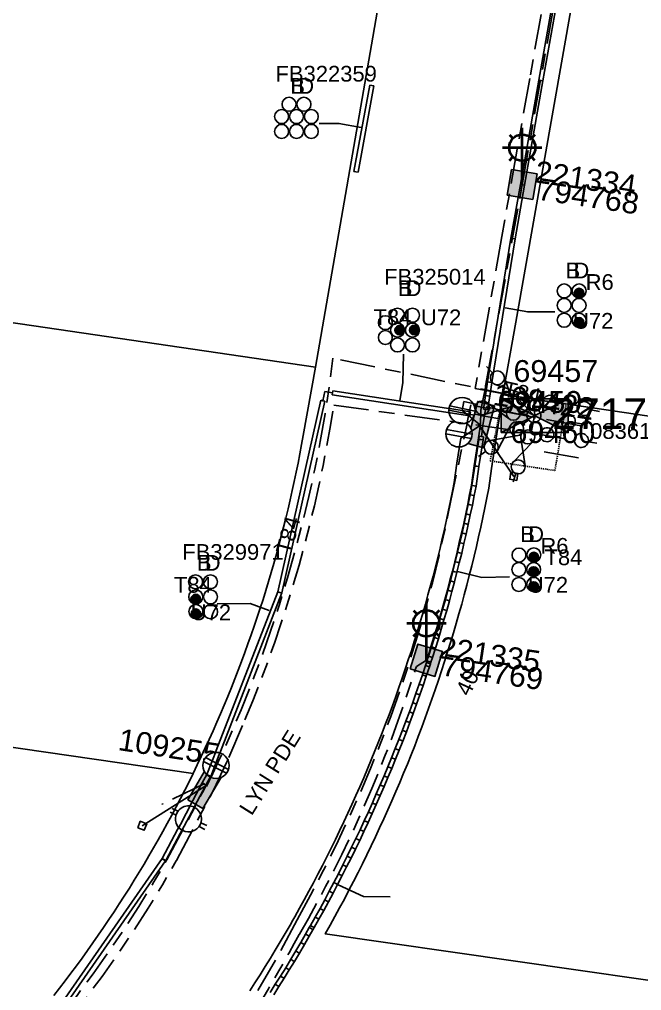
# Model space of a CAD drawing. Header units: metres. Extents: x 303290 to 305422, y 6242588 to 6244350.
# Drawn here: x 304604.4 to 304675.6, y 6242859 to 6242970.1 of the extents above; entities that cross this region are included whole.
import ezdxf
from ezdxf.enums import TextEntityAlignment as Align

# ---------------------------------------------------------------- set-up
doc = ezdxf.new("R2010")
doc.units = ezdxf.units.M
for name, pattern in [('Cable Exist UG', [8.2, 4, -1.2, 1.8, -1.2]), ('HIDDEN', [0.375, 0.25, -0.125]), ('HIDDEN2', [0.1875, 0.125, -0.0625])]:
    doc.linetypes.add(name, pattern=pattern)
doc.layers.get('0').update_dxf_attribs({"color": 6})
for name, color, linetype in [('Cadastre Land Parcels_SP_EXT', 9, 'Continuous'), ('Cadastre Other Property_SP_EXT', 9, 'HIDDEN'), ('Cadastre Roads_SP_EXT', 9, 'Continuous'), ('Duct_SP_EXT', 7, 'Continuous'), ('Equip_HV_EXT', 7, 'Continuous'), ('Equip_LV_EXT', 7, 'Continuous'), ('Equip_SP_SL_EXT', 7, 'Continuous'), ('Mains_HV_EXT', 7, 'Continuous'), ('Mains_LV_EXT', 7, 'Continuous'), ('Mains_LV_SL_EXT', 7, 'Continuous'), ('Services_SP_EXT', 7, 'Continuous'), ('Sub_SP_EXT', 7, 'Continuous'), ('SupportsUG_SP_LV_EXT', 7, 'Continuous'), ('SupportsUG_SP_LV_SL_EXT', 7, 'Continuous'), ('Trench_SP_EXT', 7, 'Continuous')]:
    doc.layers.add(name, color=color, linetype=linetype)
doc.styles.add('COLUMN_LABEL', font='arial.ttf')
doc.styles.add('iecARIAL', font='arial.ttf', dxfattribs={"height": 2})
doc.styles.add('POLE_LABEL', font='arial.ttf')
doc.styles.get("Standard").update_dxf_attribs({"font": 'arial.ttf'})
doc.styles.add('SWITCH_LABEL', font='arial.ttf', dxfattribs={"height": 2.5})

# ---------------------------------------------------------------- blocks, each defined once
blk = doc.blocks.new('SUB_PADMOUNT_EXT')
for points in [[(0, 0), (-3.84, 1.92), (-3.84, -1.92)], [(0, 0), (3.84, 1.92), (3.84, -1.92)]]:
    blk.add_hatch(color=256).paths.add_polyline_path(points)
for p, q in [((3.84, 1.92), (-3.84, -1.92)), ((-3.84, 1.92), (3.84, -1.92))]:
    blk.add_line(p, q)
blk.add_lwpolyline([(-3.84, -1.92), (3.84, -1.92), (3.84, 1.92), (-3.84, 1.92)], close=True)
for tag, height, flags, p in [('ASSET_NUM', 3.5, 8, (2, 2)), ('STREET_CODE', 0.2, 9, (1.5, 0)), ('CONSTRUCTED_VOLTAGE', 0.2, 9, (1.5, -0.2)), ('OPERATING_VOLTAGE', 0.2, 9, (1.5, -0.6)), ('ORIENTATION', 0.2, 9, (1.5, -0.8)), ('OWNED_BY', 0.2, 9, (1.5, -1)), ('OPERATED_BY', 0.2, 9, (1.5, -1.2)), ('NO_PHASES', 0.2, 9, (1.5, -0.4)), ('SECONDARY_VOLTAGE', 0.2, 9, (1.5, -1.6)), ('STATE', 0.2, 9, (1.5, -1.8)), ('SUBSTATION_TYPE', 0.2, 9, (1.5, -2.2)), ('MAINTAINED_BY', 0.2, 9, (1.5, -1.4)), ('PARENT', 0.2, 9, (1.5, -2)), ('STREETNAME', 0.2, 9, (1.5, -3)), ('SUBURB', 0.2, 9, (1.5, -3.2)), ('USAGE', 0.2, 9, (1.5, -2.4)), ('LEGEND', 0.2, 9, (1.5, -2.6)), ('LOCATION', 0.2, 9, (1.5, -2.8)), ('NOTES', 0.2, 9, (1.5, -3.4)), ('Z', 0.2, 1, (1.5, -3.6))]:
    blk.add_attdef(tag, text='', height=height, dxfattribs=dict(flags=flags)).set_placement(p, align=Align.MIDDLE_LEFT)
blk = doc.blocks.new('COLUMN_EXT')
blk.add_hatch(color=256).paths.add_polyline_path([(-1.49, 1.48), (-1.49, -1.49), (1.48, -1.49), (1.48, 1.48)])
blk.add_lwpolyline([(-1.49, -1.49), (1.48, -1.49), (1.48, 1.48), (-1.49, 1.48)], close=True)
for tag, height, style, flags, p in [('ASSET_NUM', 2.5, 'COLUMN_LABEL', 8, (2, 2)), ('STRUCTURE_PLANT_NUMBER', 0.2, 'POLE_LABEL', 9, (1.81, 0.03)), ('STREET_CODE', 0.2, 'COLUMN_LABEL', 9, (1.81, -0.2))]:
    blk.add_attdef(tag, text='', height=height, dxfattribs=dict(style=style, flags=flags)).set_placement(p, align=Align.MIDDLE_LEFT)
at = {"flags": 9}
for tag, p in [('COLUMN_TYPE', (1.81, -0.4)), ('OWNED_BY', (1.81, -0.6)), ('STATE', (1.81, -0.8)), ('USAGE', (1.81, -1)), ('LEGEND', (1.81, -1.2)), ('STREETNAME', (1.81, -1.6)), ('SUBURB', (1.81, -1.8)), ('LOCATION', (1.81, -1.4)), ('NOTES', (1.81, -2))]:
    blk.add_attdef(tag, text='', height=0.2, dxfattribs=at).set_placement(p, align=Align.MIDDLE_LEFT)
at = {"flags": 1}
blk.add_attdef('Z', (1.81, -2.35), '', height=0.2, dxfattribs=at)
blk = doc.blocks.new('PILLAR_EXT')
blk.add_hatch(color=256).paths.add_polyline_path([(-2.475, 0.99), (-2.475, -0.99), (2.475, -0.99), (2.475, 0.99)])
blk.add_lwpolyline([(-2.475, -0.99), (2.475, -0.99), (2.475, 0.99), (-2.475, 0.99)], close=True)
at = {"style": 'iecARIAL', "flags": 8}
blk.add_attdef('ASSET_NUM', (1.5, 3.5), '', height=2.5, dxfattribs=at)
for tag, p, flags in [('OWNED_BY', (0, -0.2), 9), ('STATE', (0, -0.4), 9), ('SUPPORT_TYPE', (0, -0.6), 9), ('USAGE', (0, -0.8), 9), ('LEGEND', (0, -1), 9), ('LOCATION', (0, -1.2), 9), ('STREETNAME', (0, -1.8), 9), ('SUBURB', (0, -2), 1), ('NOTES', (0, -1.4), 9), ('PARENT', (0, -1.6), 9)]:
    blk.add_attdef(tag, p, '', height=0.2, dxfattribs=dict(flags=flags))
blk = doc.blocks.new('DUCT_EXT')
blk.add_circle((0, 0.8), 0.8)
at = {"flags": 1}
blk.add_attdef('Z', (0, 0), '', height=0.2, dxfattribs=at)
at = {"flags": 9}
for tag, p in [('DUCT_CODE', (0, 0)), ('XSECT_TYPE', (0, -0.2)), ('STATE', (0, -0.6)), ('FB_REFERENCE', (0, -0.4)), ('NOTES', (0, -0.8))]:
    blk.add_attdef(tag, text='', height=0.2, dxfattribs=at).set_placement(p, align=Align.MIDDLE_LEFT)
blk = doc.blocks.new('SL_LANTERN_EXT')
at = {"lineweight": 40}
for p, q in [((-1.46, 5.68), (-1.06, 5.28)), ((0, 1.97), (0, 6.47)), ((1.46, 5.68), (1.06, 5.28)), ((-2.25, 4.22), (2.25, 4.22)), ((-1.46, 2.76), (-1.06, 3.16)), ((0, 0), (0, 2.72)), ((1.46, 2.76), (1.06, 3.16))]:
    blk.add_line(p, q, dxfattribs=at)
blk.add_circle((0, 4.22), 1.5, dxfattribs=at)
at = {"style": 'iecARIAL', "flags": 8}
blk.add_attdef('ASSET_NUM', (1.5, 1.5), '', height=2.5, dxfattribs=at)
for tag, p, height, flags in [('CONSTRUCTED_VOLTAGE', (0.98, -0.65), 0.2, 9), ('CONTROL_TYPE', (0.98, -0.85), 0.2, 9), ('LANTERN_PURPOSE', (0.98, -1.05), 0.2, 9), ('LANTERN_TYPE', (0.98, -1.25), 0.2, 9), ('LNUMBER', (2.18, -3.25), 2.5, 8), ('OPERATING_VOLTAGE', (0.98, -1.65), 0.2, 9), ('ORIENTATION', (0.98, -1.85), 0.2, 9), ('OWNED_BY', (0.98, -2.05), 0.2, 9), ('STATE', (0.98, -2.25), 0.2, 9), ('NO_PHASES', (0.98, -1.45), 0.2, 9), ('USAGE', (0.98, -2.45), 0.2, 9), ('CEXIST', (0.98, -2.65), 0.2, 9), ('CNEW', (0.98, -2.85), 0.2, 9), ('CNUMBER', (0.98, -3.05), 0.2, 9), ('CREMOVE', (0.98, -3.25), 0.2, 9), ('CREPLACE', (0.98, -3.45), 0.2, 9), ('LKINGHEIGHT', (0.98, -3.65), 0.2, 9), ('LBRACKET', (0.98, -3.85), 0.2, 9), ('LBRACKETVOCAB', (0.98, -4.05), 0.2, 9), ('LCATEGORY', (0.98, -4.25), 0.2, 9), ('LCHARGE1', (0.98, -4.45), 0.2, 9), ('LCHARGE1PERCENT', (0.98, -4.65), 0.2, 9), ('LCHARGE2', (0.98, -4.85), 0.2, 9), ('LCHARGE2PERCENT', (0.98, -5.05), 0.2, 9), ('LCHARGE3', (0.98, -5.25), 0.2, 9), ('LCHARGE3PERCENT', (0.98, -5.45), 0.2, 9), ('LEXIST', (0.98, -5.65), 0.2, 9), ('LLAMP', (0.98, -5.85), 0.2, 9), ('LLAMPVOCAB', (0.98, -6.05), 0.2, 9), ('LMAST', (0.98, -6.25), 0.2, 9), ('LMASTVOCAB', (0.98, -6.45), 0.2, 9), ('LNEW', (0.98, -6.65), 0.2, 9), ('LANTNUMBER', (0.98, -6.85), 0.2, 9), ('LOUTREACH', (0.98, -7.25), 0.2, 9), ('LOUTREACHVOCAB', (0.98, -7.45), 0.2, 9), ('LRATECODE', (0.98, -7.65), 0.2, 9), ('LREMOVE', (0.98, -7.85), 0.2, 9), ('LREPLACE', (0.98, -8.05), 0.2, 9), ('LTYPE', (0.98, -8.25), 0.2, 9), ('LTYPEVOCAB', (0.98, -8.45), 0.2, 9), ('LEGEND', (0.98, -8.65), 0.2, 9), ('LOCATION', (0.98, -8.85), 0.2, 9), ('NOTES', (0.98, -9.05), 0.2, 9), ('STREETNAME', (0.98, -9.25), 0.2, 9), ('SUBURB', (0.98, -9.45), 0.2, 1)]:
    blk.add_attdef(tag, p, '', height=height, dxfattribs=dict(flags=flags))
blk = doc.blocks.new('CCP_EXT')
at = {"flags": 9}
for tag, p in [('STATE', (0, -1.8)), ('LEGEND', (0, -1.4)), ('LIFE_SUPPORT', (0, -1.6)), ('NOTES', (0, -2))]:
    blk.add_attdef(tag, text='', height=0.2, dxfattribs=at).set_placement(p, align=Align.MIDDLE_LEFT)
blk.add_wipeout([(0, 0.57), (0.57, 0), (0, -0.57), (-0.57, 0)])
blk.add_lwpolyline([(-0.57, 0), (0, 0.57), (0.57, 0), (0, -0.57), (-0.57, 0)])
at = {"flags": 1}
blk.add_attdef('Z', (0, 0), '', height=0.2, dxfattribs=at)
at = {"flags": 9}
for tag, p in [('CCP_TYPE', (0, 0)), ('CONSTRUCTED_VOLTAGE', (0, -0.2)), ('OPERATING_VOLTAGE', (0, -0.6)), ('ORIENTATION', (0, -0.8)), ('OWNED_BY', (0, -1)), ('NO_PHASES', (0, -0.4)), ('USAGE', (0, -1.2))]:
    blk.add_attdef(tag, text='', height=0.2, dxfattribs=at).set_placement(p, align=Align.MIDDLE_LEFT)
blk = doc.blocks.new('LV_UG_DFUSE_CLOSED_EXT')
for points in [[(1, 0), (0, 0)], [(5.04, 0.73), (2.16, -0.72)], [(5.05, -0.71), (2.16, 0.72)], [(6.2, 0.01), (7.2, 0.01)]]:
    blk.add_lwpolyline(points)
for centre in [(1.8, 0), (5.4, 0.01)]:
    blk.add_circle(centre, 0.8)
at = {"flags": 9}
for tag, p in [('ACTUAL_STATUS', (0, 0)), ('CONSTRUCTED_VOLTAGE', (0, -0.2)), ('OPERATING_VOLTAGE', (0, -0.6)), ('ORIENTATION', (0, -0.8)), ('STATE', (0, -1)), ('SWITCH_TYPE', (0, -1.2)), ('NO_PHASES', (0, -0.4)), ('USAGE', (0, -1.4)), ('NOTES', (0, -1.6))]:
    blk.add_attdef(tag, text='', height=0.2, dxfattribs=at).set_placement(p, align=Align.MIDDLE_LEFT)
at = {"flags": 1}
blk.add_attdef('Z', (0, 0), '', height=0.2, dxfattribs=at)
blk = doc.blocks.new('LV_UG_LINKS_CLOSED_EXT')
blk.add_wipeout([(-1.06, 1.06), (-1.18, 0.92), (-1.29, 0.76), (-1.37, 0.59), (-1.43, 0.42), (-1.48, 0.23), (-1.49, 0.05), (-1.49, -0.14), (-1.46, -0.33), (-1.41, -0.51), (-1.33, -0.68), (-1.24, -0.84), (-1.12, -0.99), (-0.99, -1.12), (-0.84, -1.24), (-0.68, -1.33), (-0.51, -1.41), (-0.33, -1.46), (-0.14, -1.49), (0.05, -1.49), (0.23, -1.48), (0.42, -1.43), (0.59, -1.37), (0.76, -1.29), (0.92, -1.18), (1.06, -1.06), (1.18, -0.92), (1.29, -0.76), (1.37, -0.59), (1.43, -0.42), (1.48, -0.23), (1.49, -0.05), (1.49, 0.14), (1.46, 0.33), (1.41, 0.51), (1.33, 0.68), (1.24, 0.84), (1.12, 0.99), (0.99, 1.12), (0.84, 1.24), (0.68, 1.33), (0.51, 1.41), (0.33, 1.46), (0.14, 1.49), (-0.05, 1.49), (-0.23, 1.48), (-0.42, 1.43), (-0.59, 1.37), (-0.76, 1.29), (-0.92, 1.18)])
for p, q in [((-0.25, -1.48), (-0.25, 1.48)), ((0.25, -1.48), (0.25, 1.48))]:
    blk.add_line(p, q)
blk.add_circle((0, 0), 1.5)
at = {"flags": 9}
for tag, p in [('ACTUAL_STATUS', (0, 0)), ('CONSTRUCTED_VOLTAGE', (0, -0.2)), ('OPERATING_VOLTAGE', (0, -0.6)), ('ORIENTATION', (0, -0.8)), ('STATE', (0, -1)), ('SWITCH_TYPE', (0, -1.2)), ('NO_PHASES', (0, -0.4)), ('USAGE', (0, -1.4)), ('NOTES', (0, -1.6))]:
    blk.add_attdef(tag, text='', height=0.2, dxfattribs=at).set_placement(p, align=Align.MIDDLE_LEFT)
at = {"flags": 1}
blk.add_attdef('Z', (0, 0), '', height=0.2, dxfattribs=at)
blk = doc.blocks.new('LV_UG_LINKS_OPEN_EXT')
for p, q in [((-0.25, 1.47), (-0.25, 2.22)), ((0.25, 1.47), (0.25, 2.22)), ((-0.25, -1.47), (-0.25, -2.22)), ((0.25, -1.47), (0.25, -2.22))]:
    blk.add_line(p, q)
at = {"flags": 9}
for tag, p in [('ACTUAL_STATUS', (0, 0)), ('CONSTRUCTED_VOLTAGE', (0, -0.2)), ('OPERATING_VOLTAGE', (0, -0.6)), ('ORIENTATION', (0, -0.8)), ('STATE', (0, -1)), ('SWITCH_TYPE', (0, -1.2)), ('NO_PHASES', (0, -0.4)), ('USAGE', (0, -1.4)), ('NOTES', (0, -1.6))]:
    blk.add_attdef(tag, text='', height=0.2, dxfattribs=at).set_placement(p, align=Align.MIDDLE_LEFT)
at = {"flags": 1}
blk.add_attdef('Z', (0, 0), '', height=0.2, dxfattribs=at)
blk.add_wipeout([(-0.25, 1.47), (-0.43, 1.43), (-0.61, 1.36), (-0.77, 1.28), (-0.93, 1.17), (-1.07, 1.05), (-1.19, 0.9), (-1.29, 0.75), (-1.38, 0.58), (-1.44, 0.4), (-1.48, 0.22), (-1.49, 0.03), (-1.49, -0.16), (-1.45, -0.34), (-1.4, -0.52), (-1.32, -0.69), (-1.23, -0.85), (-1.11, -1), (-0.98, -1.13), (-0.83, -1.24), (-0.66, -1.34), (-0.49, -1.41), (-0.31, -1.46), (-0.13, -1.49), (0.06, -1.49), (0.25, -1.47), (0.43, -1.43), (0.61, -1.36), (0.77, -1.28), (0.93, -1.17), (1.07, -1.05), (1.19, -0.9), (1.29, -0.75), (1.38, -0.58), (1.44, -0.4), (1.48, -0.22), (1.49, -0.03), (1.49, 0.16), (1.45, 0.34), (1.4, 0.52), (1.32, 0.69), (1.23, 0.85), (1.11, 1), (0.98, 1.13), (0.83, 1.24), (0.66, 1.34), (0.49, 1.41), (0.31, 1.46), (0.13, 1.49), (-0.06, 1.49)])
blk.add_lwpolyline([(0, -1.49, 1), (0, 1.49, 1)], format="xyb", close=True)
blk = doc.blocks.new('SWG_HOLEC_SU_EXT')
blk.add_line((1.8, -2), (5.8, -2))
for points in [[(1, 0), (0, 0)], [(6.6, 0), (7.6, 0)]]:
    blk.add_lwpolyline(points)
for points in [[(1.8, -0.8, 1), (1.8, 0.8, 1)], [(5.8, -0.8, 1), (5.8, 0.8, 1)]]:
    blk.add_lwpolyline(points, format="xyb", close=True)
at = {"style": 'SWITCH_LABEL', "flags": 8}
blk.add_attdef('ASSET_NUM', text='', height=2.5, rotation=179.9544, dxfattribs=at).set_placement((-2.4, 0), align=Align.MIDDLE_LEFT)
at = {"flags": 1}
blk.add_attdef('Z', (0, 0), '', height=0.2, dxfattribs=at)
at = {"flags": 9}
for tag, p in [('ACTUAL_STATUS', (0, -0.4)), ('CONSTRUCTED_VOLTAGE', (0, -0.6)), ('OPERATING_VOLTAGE', (0, -1)), ('ORIENTATION', (0, -1.2)), ('NO_PHASES', (0, -0.8)), ('OWNED_BY', (0, -1.4)), ('STATE', (0, -1.8)), ('SWITCH_TYPE', (0, -2)), ('PARENT', (0, -1.6)), ('USAGE', (0, -2.2)), ('STREETNAME', (0, -2.6)), ('SUBURB', (0, -2.8)), ('LOCATION', (0, -2.4)), ('NOTES', (0, -3))]:
    blk.add_attdef(tag, text='', height=0.2, dxfattribs=at).set_placement(p, align=Align.MIDDLE_LEFT)
at = {"style": 'SWITCH_LABEL', "flags": 9}
blk.add_attdef('STREET_CODE', text='', height=0.2, dxfattribs=at).set_placement((0, -0.2), align=Align.MIDDLE_LEFT)
blk = doc.blocks.new('CABLE_LARGE_EXT')
h = blk.add_hatch(color=256)
edge = h.paths.add_edge_path()
edge.add_arc((0, 0.55), 0.55, 0, 360)
blk.add_circle((0, 0.55), 0.55)
at = {"flags": 1}
blk.add_attdef('Z', (0, 0), '', height=0.2, dxfattribs=at)
at = {"flags": 9}
for tag, p in [('COND_CODE', (0, 0)), ('STATE', (0, -0.4)), ('XSECT_SIZE', (0, -0.6)), ('FB_REFERENCE', (0, -0.2)), ('NOTES', (0, -0.8))]:
    blk.add_attdef(tag, text='', height=0.2, dxfattribs=at).set_placement(p, align=Align.MIDDLE_LEFT)

msp = doc.modelspace()

# ---------------------------------------------------------------- linework, layer by layer
at = {"layer": 'Cadastre Land Parcels_SP_EXT', "linetype": 'Continuous'}
for points in [[(304660.4, 6243057.39), (304659.8, 6243063.83), (304656.01, 6243069.07), (304650.12, 6243071.87), (304395.34, 6243109.51), (304374.66, 6242968.9), (304610.22, 6242934.37), (304638.29, 6242930.26), (304660.4, 6243057.39)], [(304731.63, 6242987.32), (304671.93, 6242996.09), (304661.22, 6242935.42), (304659.76, 6242927.12), (304661.2, 6242926.91), (304676.25, 6242924.71), (304721.99, 6242918.06), (304802.35, 6242906.36), (304807.05, 6242938.65), (304812.41, 6242975.46), (304780.74, 6242980.11), (304731.63, 6242987.32)]]:
    msp.add_lwpolyline(points, close=True, dxfattribs=at)
for points in [[(304525.71, 6242898.04), (304624.31, 6242883.8), (304624.78, 6242884.77), (304625.24, 6242885.74), (304625.69, 6242886.71), (304626.14, 6242887.69), (304626.58, 6242888.66), (304627.02, 6242889.65), (304627.44, 6242890.63), (304627.86, 6242891.62), (304628.27, 6242892.61), (304628.68, 6242893.61), (304629.07, 6242894.61), (304629.46, 6242895.61), (304629.84, 6242896.61), (304630.22, 6242897.62), (304630.58, 6242898.63), (304630.94, 6242899.64), (304631.29, 6242900.65), (304631.64, 6242901.67), (304631.97, 6242902.69), (304632.3, 6242903.71), (304632.62, 6242904.74), (304632.94, 6242905.76), (304633.24, 6242906.79), (304633.54, 6242907.82), (304633.83, 6242908.86), (304634.12, 6242909.89), (304634.39, 6242910.93), (304634.66, 6242911.97), (304634.92, 6242913.01), (304635.17, 6242914.06), (304635.41, 6242915.1), (304635.41, 6242915.1), (304635.65, 6242916.15), (304635.88, 6242917.2), (304636.1, 6242918.25), (304636.31, 6242919.3), (304636.52, 6242920.36), (304636.72, 6242921.41), (304636.91, 6242922.47), (304638.29, 6242930.26), (304610.22, 6242934.37), (304374.66, 6242968.9)], [(304676.25, 6242924.72), (304661.2, 6242926.91), (304659.76, 6242927.12), (304658.45, 6242918.68), (304658.13, 6242916.43), (304657.91, 6242915.31), (304657.69, 6242914.19), (304657.46, 6242913.08), (304657.22, 6242911.97), (304656.97, 6242910.86), (304656.72, 6242909.75), (304656.46, 6242908.65), (304656.19, 6242907.54), (304655.91, 6242906.44), (304655.63, 6242905.34), (304655.34, 6242904.24), (304655.04, 6242903.14), (304654.73, 6242902.05), (304654.42, 6242900.96), (304654.09, 6242899.87), (304653.76, 6242898.78), (304653.43, 6242897.69), (304653.08, 6242896.61), (304652.73, 6242895.53), (304652.38, 6242894.45), (304652.01, 6242893.37), (304651.64, 6242892.3), (304651.26, 6242891.23), (304650.87, 6242890.16), (304650.47, 6242889.1), (304650.07, 6242888.03), (304649.66, 6242886.97), (304649.24, 6242885.92), (304648.82, 6242884.86), (304648.39, 6242883.81), (304647.95, 6242882.76), (304647.5, 6242881.71), (304647.05, 6242880.67), (304646.59, 6242879.63), (304646.12, 6242878.6), (304645.65, 6242877.56), (304645.17, 6242876.53), (304644.68, 6242875.51), (304644.19, 6242874.48), (304643.68, 6242873.46), (304643.18, 6242872.45), (304642.66, 6242871.43), (304642.14, 6242870.43), (304641.61, 6242869.42), (304641.07, 6242868.42), (304640.53, 6242867.42), (304639.98, 6242866.42), (304639.42, 6242865.43), (304682.97, 6242859.18)], [(304608.36, 6242858.38), (304609.02, 6242859.23), (304609.67, 6242860.08), (304610.32, 6242860.94), (304610.96, 6242861.8), (304611.59, 6242862.67), (304612.22, 6242863.54), (304612.84, 6242864.41), (304613.45, 6242865.29), (304614.06, 6242866.18), (304614.66, 6242867.07), (304615.25, 6242867.96), (304615.84, 6242868.86), (304616.42, 6242869.77), (304617, 6242870.67), (304617.56, 6242871.59), (304618.12, 6242872.5), (304618.68, 6242873.42), (304619.22, 6242874.35), (304619.76, 6242875.27), (304620.3, 6242876.21), (304620.82, 6242877.14), (304621.34, 6242878.08), (304621.85, 6242879.03), (304622.36, 6242879.97), (304622.86, 6242880.93), (304623.35, 6242881.88), (304623.83, 6242882.84), (304624.31, 6242883.8), (304525.71, 6242898.04)]]:
    msp.add_lwpolyline(points, dxfattribs=at)
at = {"layer": 'Duct_SP_EXT'}
for p, q in [((304663.87, 6242963.1), (304669.96, 6242997.61)), ((304664.34, 6242963.02), (304670.44, 6242997.52)), ((304644.51, 6242962.53), (304642.71, 6242952.65)), ((304644.51, 6242962.53), (304644.75, 6242962.48)), ((304644.99, 6242962.44), (304644.75, 6242962.48)), ((304661.76, 6242951.17), (304663.87, 6242963.1)), ((304662.24, 6242951.09), (304664.34, 6242963.02)), ((304663.87, 6242963.1), (304664.11, 6242963.06)), ((304664.34, 6242963.02), (304664.11, 6242963.06)), ((304644.99, 6242962.44), (304643.18, 6242952.56)), ((304642.71, 6242952.65), (304642.94, 6242952.61)), ((304643.18, 6242952.56), (304642.94, 6242952.61)), ((304660.68, 6242945.04), (304661.76, 6242951.17)), ((304661.16, 6242944.96), (304662.24, 6242951.09)), ((304661.76, 6242951.17), (304662, 6242951.13)), ((304661.76, 6242951.17), (304662, 6242951.13)), ((304662.24, 6242951.09), (304662, 6242951.13)), ((304662.24, 6242951.09), (304662, 6242951.13)), ((304658.01, 6242928.59), (304660.68, 6242945.04)), ((304658.48, 6242928.52), (304661.16, 6242944.96)), ((304660.68, 6242945.04), (304660.68, 6242945.04)), ((304660.68, 6242945.04), (304660.92, 6242945)), ((304660.68, 6242945.04), (304660.92, 6242945)), ((304661.16, 6242944.96), (304660.92, 6242945)), ((304661.16, 6242944.96), (304660.92, 6242945)), ((304661.16, 6242944.96), (304661.16, 6242944.96)), ((304657.77, 6242927.02), (304658, 6242928.59)), ((304658, 6242928.59), (304658.01, 6242928.59)), ((304658, 6242928.59), (304658.24, 6242928.55)), ((304658.01, 6242928.59), (304658.24, 6242928.55)), ((304658.48, 6242928.52), (304658.24, 6242928.55)), ((304658.48, 6242928.52), (304658.24, 6242928.55)), ((304658.25, 6242926.95), (304658.48, 6242928.52)), ((304658.48, 6242928.52), (304658.48, 6242928.52)), ((304640.21, 6242927.11), (304640.24, 6242927.35)), ((304640.28, 6242927.58), (304640.24, 6242927.35)), ((304657.53, 6242925.45), (304657.77, 6242927.02)), ((304657.77, 6242927.02), (304658.01, 6242926.98)), ((304658, 6242925.38), (304658.25, 6242926.95)), ((304658.25, 6242926.95), (304658.01, 6242926.98)), ((304633.99, 6242904.58), (304638.92, 6242926.48)), ((304634.45, 6242904.44), (304639.39, 6242926.37)), ((304638.92, 6242926.48), (304639.15, 6242926.43)), ((304639.39, 6242926.37), (304639.15, 6242926.43)), ((304657.53, 6242925.45), (304657.77, 6242925.42)), ((304658, 6242925.38), (304657.77, 6242925.42)), ((304657.06, 6242922.37), (304657.3, 6242922.33)), ((304657.48, 6242921.94), (304657.24, 6242921.98)), ((304657.54, 6242922.29), (304657.3, 6242922.33)), ((304657.54, 6242922.29), (304657.48, 6242921.94)), ((304656.53, 6242918.96), (304656.22, 6242916.75)), ((304656.53, 6242918.96), (304656.77, 6242918.93)), ((304657.01, 6242918.89), (304656.69, 6242916.67)), ((304657.01, 6242918.89), (304656.77, 6242918.93)), ((304656.22, 6242916.75), (304656.01, 6242915.68)), ((304656.22, 6242916.75), (304656.45, 6242916.71)), ((304656.69, 6242916.67), (304656.45, 6242916.71)), ((304656.69, 6242916.67), (304656.48, 6242915.59)), ((304656.01, 6242915.68), (304655.79, 6242914.58)), ((304656.01, 6242915.68), (304656.25, 6242915.64)), ((304656.48, 6242915.59), (304656.25, 6242915.64)), ((304656.48, 6242915.59), (304656.26, 6242914.49)), ((304655.79, 6242914.58), (304655.56, 6242913.48)), ((304655.79, 6242914.58), (304656.02, 6242914.53)), ((304656.26, 6242914.49), (304656.02, 6242914.53)), ((304656.26, 6242914.49), (304656.03, 6242913.38)), ((304655.56, 6242913.48), (304655.32, 6242912.38)), ((304655.56, 6242913.48), (304655.8, 6242913.43)), ((304656.03, 6242913.38), (304655.79, 6242912.28)), ((304656.03, 6242913.38), (304655.8, 6242913.43)), ((304655.32, 6242912.38), (304655.08, 6242911.29)), ((304655.32, 6242912.38), (304655.56, 6242912.33)), ((304655.79, 6242912.28), (304655.55, 6242911.18)), ((304655.79, 6242912.28), (304655.56, 6242912.33)), ((304655.08, 6242911.29), (304654.83, 6242910.19)), ((304655.08, 6242911.29), (304655.31, 6242911.23)), ((304655.55, 6242911.18), (304655.3, 6242910.08)), ((304655.55, 6242911.18), (304655.31, 6242911.23)), ((304654.83, 6242910.19), (304654.57, 6242909.1)), ((304654.83, 6242910.19), (304655.06, 6242910.14)), ((304655.3, 6242910.08), (304655.04, 6242908.99)), ((304655.3, 6242910.08), (304655.06, 6242910.14)), ((304654.57, 6242909.1), (304654.3, 6242908.01)), ((304654.57, 6242909.1), (304654.8, 6242909.04)), ((304655.04, 6242908.99), (304654.77, 6242907.89)), ((304655.04, 6242908.99), (304654.8, 6242909.04)), ((304654.03, 6242906.92), (304653.75, 6242905.83)), ((304654.3, 6242908.01), (304654.03, 6242906.92)), ((304654.03, 6242906.92), (304654.26, 6242906.86)), ((304654.3, 6242908.01), (304654.54, 6242907.95)), ((304654.77, 6242907.89), (304654.5, 6242906.8)), ((304654.77, 6242907.89), (304654.54, 6242907.95)), ((304653.75, 6242905.83), (304653.46, 6242904.75)), ((304653.75, 6242905.83), (304653.98, 6242905.77)), ((304654.5, 6242906.8), (304654.22, 6242905.71)), ((304654.5, 6242906.8), (304654.26, 6242906.86)), ((304653.46, 6242904.75), (304653.17, 6242903.66)), ((304653.46, 6242904.75), (304653.69, 6242904.68)), ((304654.22, 6242905.71), (304653.93, 6242904.62)), ((304654.22, 6242905.71), (304653.98, 6242905.77)), ((304633.99, 6242904.58), (304634.22, 6242904.51)), ((304634.45, 6242904.44), (304634.22, 6242904.51)), ((304653.17, 6242903.66), (304652.86, 6242902.58)), ((304653.17, 6242903.66), (304653.4, 6242903.6)), ((304653.63, 6242903.53), (304653.4, 6242903.6)), ((304653.93, 6242904.62), (304653.63, 6242903.53)), ((304653.93, 6242904.62), (304653.69, 6242904.68)), ((304652.86, 6242902.58), (304652.55, 6242901.5)), ((304652.86, 6242902.58), (304653.09, 6242902.51)), ((304653.33, 6242902.45), (304653.09, 6242902.51)), ((304653.63, 6242903.53), (304653.33, 6242902.45)), ((304652.55, 6242901.5), (304652.24, 6242900.42)), ((304652.55, 6242901.5), (304652.78, 6242901.43)), ((304653.01, 6242901.37), (304652.7, 6242900.28)), ((304653.01, 6242901.37), (304652.78, 6242901.43)), ((304653.33, 6242902.45), (304653.01, 6242901.37)), ((304652.24, 6242900.42), (304651.91, 6242899.35)), ((304652.24, 6242900.42), (304652.47, 6242900.35)), ((304652.7, 6242900.28), (304652.37, 6242899.21)), ((304652.7, 6242900.28), (304652.47, 6242900.35)), ((304651.91, 6242899.35), (304651.58, 6242898.27)), ((304651.91, 6242899.35), (304652.14, 6242899.28)), ((304652.37, 6242899.21), (304652.04, 6242898.13)), ((304652.37, 6242899.21), (304652.14, 6242899.28)), ((304651.58, 6242898.27), (304651.24, 6242897.2)), ((304651.58, 6242898.27), (304651.81, 6242898.2)), ((304652.04, 6242898.13), (304651.69, 6242897.06)), ((304652.04, 6242898.13), (304651.81, 6242898.2)), ((304651.24, 6242897.2), (304651.06, 6242896.67)), ((304651.24, 6242897.2), (304651.47, 6242897.13)), ((304651.69, 6242897.06), (304651.47, 6242897.13)), ((304651.69, 6242897.06), (304651.52, 6242896.52)), ((304650.89, 6242896.13), (304650.54, 6242895.07)), ((304651, 6242896.48), (304650.89, 6242896.13)), ((304650.89, 6242896.13), (304651.12, 6242896.06)), ((304651.35, 6242895.98), (304650.99, 6242894.92)), ((304651.07, 6242896.68), (304651, 6242896.48)), ((304651, 6242896.48), (304651.23, 6242896.41)), ((304651.06, 6242896.67), (304651.29, 6242896.59)), ((304651.07, 6242896.68), (304651.29, 6242896.6)), ((304651.35, 6242895.98), (304651.12, 6242896.06)), ((304651.46, 6242896.33), (304651.23, 6242896.41)), ((304651.52, 6242896.53), (304651.29, 6242896.6)), ((304651.52, 6242896.52), (304651.29, 6242896.59)), ((304651.46, 6242896.33), (304651.35, 6242895.98)), ((304651.52, 6242896.53), (304651.46, 6242896.33)), ((304650.54, 6242895.07), (304650.18, 6242894.01)), ((304650.54, 6242895.07), (304650.76, 6242894.99)), ((304650.99, 6242894.92), (304650.63, 6242893.85)), ((304650.99, 6242894.92), (304650.76, 6242894.99)), ((304650.18, 6242894.01), (304649.81, 6242892.94)), ((304650.18, 6242894.01), (304650.4, 6242893.93)), ((304650.63, 6242893.85), (304650.26, 6242892.79)), ((304650.63, 6242893.85), (304650.4, 6242893.93)), ((304649.81, 6242892.94), (304649.43, 6242891.89)), ((304649.81, 6242892.94), (304650.03, 6242892.86)), ((304650.26, 6242892.79), (304649.88, 6242891.72)), ((304650.26, 6242892.79), (304650.03, 6242892.86)), ((304649.43, 6242891.89), (304649.05, 6242890.83)), ((304649.43, 6242891.89), (304649.66, 6242891.8)), ((304649.88, 6242891.72), (304649.5, 6242890.66)), ((304649.88, 6242891.72), (304649.66, 6242891.8)), ((304649.05, 6242890.83), (304648.66, 6242889.78)), ((304649.05, 6242890.83), (304649.27, 6242890.75)), ((304649.5, 6242890.66), (304649.1, 6242889.61)), ((304649.5, 6242890.66), (304649.27, 6242890.75)), ((304648.66, 6242889.78), (304648.26, 6242888.73)), ((304648.66, 6242889.78), (304648.88, 6242889.69)), ((304649.1, 6242889.61), (304648.71, 6242888.55)), ((304649.1, 6242889.61), (304648.88, 6242889.69)), ((304648.26, 6242888.73), (304647.85, 6242887.68)), ((304648.26, 6242888.73), (304648.48, 6242888.64)), ((304648.71, 6242888.55), (304648.3, 6242887.5)), ((304648.71, 6242888.55), (304648.48, 6242888.64)), ((304647.85, 6242887.68), (304647.44, 6242886.63)), ((304647.85, 6242887.68), (304648.08, 6242887.59)), ((304648.3, 6242887.5), (304647.89, 6242886.46)), ((304648.3, 6242887.5), (304648.08, 6242887.59)), ((304647.44, 6242886.63), (304647.02, 6242885.59)), ((304647.44, 6242886.63), (304647.66, 6242886.54)), ((304647.89, 6242886.46), (304647.47, 6242885.41)), ((304647.89, 6242886.46), (304647.66, 6242886.54)), ((304647.02, 6242885.59), (304646.6, 6242884.55)), ((304647.02, 6242885.59), (304647.24, 6242885.5)), ((304647.47, 6242885.41), (304647.04, 6242884.37)), ((304647.47, 6242885.41), (304647.24, 6242885.5)), ((304646.6, 6242884.55), (304646.16, 6242883.52)), ((304646.6, 6242884.55), (304646.82, 6242884.46)), ((304647.04, 6242884.37), (304646.6, 6242883.33)), ((304647.04, 6242884.37), (304646.82, 6242884.46)), ((304645.72, 6242882.48), (304645.27, 6242881.45)), ((304646.16, 6242883.52), (304645.72, 6242882.48)), ((304645.72, 6242882.48), (304645.94, 6242882.39)), ((304646.16, 6242883.52), (304646.38, 6242883.42)), ((304646.6, 6242883.33), (304646.16, 6242882.29)), ((304646.6, 6242883.33), (304646.38, 6242883.42)), ((304645.27, 6242881.45), (304644.82, 6242880.42)), ((304645.27, 6242881.45), (304645.49, 6242881.35)), ((304646.16, 6242882.29), (304645.71, 6242881.26)), ((304646.16, 6242882.29), (304645.94, 6242882.39)), ((304644.82, 6242880.42), (304644.36, 6242879.4)), ((304644.82, 6242880.42), (304645.04, 6242880.33)), ((304645.26, 6242880.23), (304645.04, 6242880.33)), ((304645.71, 6242881.26), (304645.26, 6242880.23)), ((304645.71, 6242881.26), (304645.49, 6242881.35)), ((304644.36, 6242879.4), (304643.89, 6242878.38)), ((304644.8, 6242879.2), (304644.33, 6242878.18)), ((304644.36, 6242879.4), (304644.58, 6242879.3)), ((304644.8, 6242879.2), (304644.58, 6242879.3)), ((304645.26, 6242880.23), (304644.8, 6242879.2)), ((304643.89, 6242878.38), (304643.41, 6242877.36)), ((304644.33, 6242878.18), (304643.85, 6242877.16)), ((304643.89, 6242878.38), (304644.11, 6242878.28)), ((304644.33, 6242878.18), (304644.11, 6242878.28)), ((304643.41, 6242877.36), (304642.93, 6242876.34)), ((304643.85, 6242877.16), (304643.37, 6242876.14)), ((304643.41, 6242877.36), (304643.63, 6242877.26)), ((304643.85, 6242877.16), (304643.63, 6242877.26)), ((304642.93, 6242876.34), (304642.44, 6242875.34)), ((304643.37, 6242876.14), (304642.87, 6242875.12)), ((304642.93, 6242876.34), (304643.15, 6242876.24)), ((304643.37, 6242876.14), (304643.15, 6242876.24)), ((304642.44, 6242875.34), (304641.95, 6242874.33)), ((304642.87, 6242875.12), (304642.38, 6242874.11)), ((304642.44, 6242875.34), (304642.66, 6242875.23)), ((304642.87, 6242875.12), (304642.66, 6242875.23)), ((304606.69, 6242853.86), (304620.74, 6242874.05)), ((304607.06, 6242853.55), (304621.14, 6242873.78)), ((304620.74, 6242874.04), (304620.75, 6242874.06)), ((304620.74, 6242874.05), (304620.74, 6242874.04)), ((304620.74, 6242874.05), (304620.94, 6242873.91)), ((304620.74, 6242874.04), (304620.94, 6242873.91)), ((304620.75, 6242874.06), (304620.96, 6242873.94)), ((304621.14, 6242873.78), (304620.94, 6242873.91)), ((304621.15, 6242873.79), (304620.94, 6242873.91)), ((304621.17, 6242873.83), (304620.96, 6242873.94)), ((304621.14, 6242873.78), (304621.15, 6242873.79)), ((304621.15, 6242873.79), (304621.17, 6242873.83)), ((304641.95, 6242874.33), (304641.44, 6242873.32)), ((304642.38, 6242874.11), (304641.87, 6242873.11)), ((304641.95, 6242874.33), (304642.16, 6242874.22)), ((304642.38, 6242874.11), (304642.16, 6242874.22)), ((304641.44, 6242873.32), (304640.93, 6242872.32)), ((304641.87, 6242873.11), (304641.36, 6242872.1)), ((304641.44, 6242873.32), (304641.66, 6242873.21)), ((304641.87, 6242873.11), (304641.66, 6242873.21)), ((304640.93, 6242872.32), (304640.42, 6242871.32)), ((304641.36, 6242872.1), (304640.84, 6242871.1)), ((304640.93, 6242872.32), (304641.15, 6242872.21)), ((304641.36, 6242872.1), (304641.15, 6242872.21)), ((304639.89, 6242870.33), (304639.36, 6242869.34)), ((304640.42, 6242871.32), (304639.89, 6242870.33)), ((304639.89, 6242870.33), (304640.11, 6242870.22)), ((304640.84, 6242871.1), (304640.32, 6242870.1)), ((304640.42, 6242871.32), (304640.63, 6242871.21)), ((304640.84, 6242871.1), (304640.63, 6242871.21)), ((304639.36, 6242869.34), (304638.83, 6242868.35)), ((304639.36, 6242869.34), (304639.58, 6242869.22)), ((304639.79, 6242869.11), (304639.58, 6242869.22)), ((304640.32, 6242870.1), (304639.79, 6242869.11)), ((304640.32, 6242870.1), (304640.11, 6242870.22)), ((304638.83, 6242868.35), (304638.28, 6242867.37)), ((304639.25, 6242868.12), (304638.7, 6242867.14)), ((304638.83, 6242868.35), (304639.04, 6242868.24)), ((304639.25, 6242868.12), (304639.04, 6242868.24)), ((304639.79, 6242869.11), (304639.25, 6242868.12)), ((304638.28, 6242867.37), (304637.73, 6242866.39)), ((304638.7, 6242867.14), (304638.15, 6242866.15)), ((304638.28, 6242867.37), (304638.49, 6242867.25)), ((304638.7, 6242867.14), (304638.49, 6242867.25)), ((304637.6, 6242866.16), (304637.18, 6242865.42)), ((304638.02, 6242865.92), (304637.59, 6242865.18)), ((304637.73, 6242866.39), (304637.6, 6242866.16)), ((304637.6, 6242866.16), (304637.6, 6242866.16)), ((304637.6, 6242866.16), (304637.81, 6242866.04)), ((304637.6, 6242866.16), (304637.81, 6242866.04)), ((304637.73, 6242866.39), (304637.94, 6242866.27)), ((304638.02, 6242865.92), (304637.81, 6242866.04)), ((304638.02, 6242865.92), (304637.81, 6242866.04)), ((304638.15, 6242866.15), (304637.94, 6242866.27)), ((304638.15, 6242866.15), (304638.02, 6242865.92)), ((304638.02, 6242865.92), (304638.02, 6242865.92)), ((304637.18, 6242865.42), (304636.62, 6242864.45)), ((304637.59, 6242865.18), (304637.03, 6242864.21)), ((304637.18, 6242865.42), (304637.39, 6242865.3)), ((304637.59, 6242865.18), (304637.39, 6242865.3)), ((304636.62, 6242864.45), (304636.05, 6242863.49)), ((304637.03, 6242864.21), (304636.46, 6242863.24)), ((304636.62, 6242864.45), (304636.82, 6242864.33)), ((304637.03, 6242864.21), (304636.82, 6242864.33)), ((304635.47, 6242862.53), (304634.9, 6242861.57)), ((304636.05, 6242863.49), (304635.47, 6242862.53)), ((304635.47, 6242862.53), (304635.68, 6242862.4)), ((304636.46, 6242863.24), (304635.89, 6242862.28)), ((304636.05, 6242863.49), (304636.26, 6242863.36)), ((304636.46, 6242863.24), (304636.26, 6242863.36)), ((304634.9, 6242861.57), (304634.31, 6242860.62)), ((304634.9, 6242861.57), (304635.1, 6242861.44)), ((304635.3, 6242861.32), (304635.1, 6242861.44)), ((304635.89, 6242862.28), (304635.3, 6242861.32)), ((304635.89, 6242862.28), (304635.68, 6242862.4)), ((304634.31, 6242860.62), (304633.71, 6242859.67)), ((304634.71, 6242860.37), (304634.12, 6242859.41)), ((304634.31, 6242860.62), (304634.51, 6242860.49)), ((304634.71, 6242860.37), (304634.51, 6242860.49)), ((304635.3, 6242861.32), (304634.71, 6242860.37)), ((304633.71, 6242859.67), (304633.11, 6242858.73)), ((304634.12, 6242859.41), (304633.52, 6242858.47)), ((304633.71, 6242859.67), (304633.92, 6242859.54)), ((304634.12, 6242859.41), (304633.92, 6242859.54))]:
    msp.add_line(p, q, dxfattribs=at)
for points in [[(304638.74, 6242958.16), (304640.99, 6242958.16), (304643.53, 6242957.67)], [(304665.69, 6242936.59), (304662.6, 6242936.59), (304660.01, 6242937.07)], [(304648.39, 6242931.77), (304648.31, 6242928.48), (304647.96, 6242926.45)], [(304660.5, 6242906.3), (304657.35, 6242906.22), (304654.58, 6242906.9)], [(304627.07, 6242903.19), (304630.82, 6242903.22), (304632.99, 6242902.43)], [(304646.85, 6242869.69), (304643.8, 6242869.72), (304640.9, 6242871.04)]]:
    msp.add_lwpolyline(points, dxfattribs=at)
at = {"layer": 'Mains_LV_SL_EXT', "linetype": 'Cable Exist UG'}
msp.add_lwpolyline([(304661.96, 6242951.13), (304671.85, 6243007.21)], dxfattribs=at)
at = {"layer": 'Trench_SP_EXT', "linetype": 'Cable Exist UG'}
for points in [[(304639.15, 6242926.43), (304639.37, 6242927.47), (304640.24, 6242927.35)], [(304656.03, 6242924.99), (304657.48, 6242924.7)], [(304659.16, 6242924.39), (304657.44, 6242924.71)], [(304659.16, 6242924.39), (304657.44, 6242924.71)], [(304657.46, 6242923.62), (304657.77, 6242925.42)], [(304656.98, 6242923.75), (304659.48, 6242920)], [(304657.29, 6242922.31), (304657.47, 6242923.58)], [(304625.55, 6242882.59), (304620.73, 6242880.27)]]:
    msp.add_lwpolyline(points, dxfattribs=at)

# ---------------------------------------------------------------- block references
at = {"layer": 'Duct_SP_EXT'}
for name, p in [('DUCT_EXT', (304635.28, 6242959.54)), ('DUCT_EXT', (304636.98, 6242959.54)), ('DUCT_EXT', (304634.43, 6242958.14)), ('DUCT_EXT', (304636.13, 6242958.14)), ('DUCT_EXT', (304637.83, 6242958.14)), ('DUCT_EXT', (304634.43, 6242956.44)), ('DUCT_EXT', (304636.13, 6242956.44)), ('DUCT_EXT', (304637.83, 6242956.44)), ('DUCT_EXT', (304666.78, 6242938.19)), ('DUCT_EXT', (304668.48, 6242938.19)), ('CABLE_LARGE_EXT', (304668.48, 6242938.19)), ('DUCT_EXT', (304666.77, 6242936.54)), ('DUCT_EXT', (304668.47, 6242936.54)), ('DUCT_EXT', (304666.77, 6242934.84)), ('DUCT_EXT', (304668.47, 6242934.84)), ('CABLE_LARGE_EXT', (304668.47, 6242934.84)), ('DUCT_EXT', (304661.6, 6242907.98)), ('DUCT_EXT', (304663.3, 6242907.99)), ('CABLE_LARGE_EXT', (304663.3, 6242907.99)), ('DUCT_EXT', (304661.58, 6242906.32)), ('DUCT_EXT', (304663.28, 6242906.33)), ('CABLE_LARGE_EXT', (304663.28, 6242906.33)), ('DUCT_EXT', (304624.58, 6242904.91)), ('DUCT_EXT', (304626.28, 6242904.91)), ('DUCT_EXT', (304661.58, 6242904.61)), ('DUCT_EXT', (304663.28, 6242904.62)), ('DUCT_EXT', (304624.6, 6242903.19)), ('DUCT_EXT', (304626.29, 6242903.19)), ('CABLE_LARGE_EXT', (304663.28, 6242904.62)), ('CABLE_LARGE_EXT', (304624.6, 6242903.19)), ('DUCT_EXT', (304624.62, 6242901.51)), ('CABLE_LARGE_EXT', (304624.62, 6242901.51)), ('DUCT_EXT', (304626.3, 6242901.49))]:
    msp.add_blockref(name, p, dxfattribs=at)
for name, p, rotation in [('DUCT_EXT', (304648.5, 6242936.21), 89.95006750905993), ('DUCT_EXT', (304650.2, 6242936.21), 89.95006750905993), ('DUCT_EXT', (304647.1, 6242935.36), 89.95006750905993), ('DUCT_EXT', (304648.5, 6242934.51), 89.95006750905993), ('CABLE_LARGE_EXT', (304648.5, 6242934.51), 89.98922687734469), ('DUCT_EXT', (304650.2, 6242934.51), 89.95006750905993), ('CABLE_LARGE_EXT', (304650.18, 6242934.52), 89.98922687734469), ('DUCT_EXT', (304647.1, 6242933.66), 89.95006750905993), ('DUCT_EXT', (304648.5, 6242932.81), 89.95006750905993), ('DUCT_EXT', (304650.2, 6242932.81), 89.95006750905993)]:
    msp.add_blockref(name, p, dxfattribs=dict(at, rotation=rotation))
at = {"layer": 'Equip_HV_EXT'}
ref = msp.add_blockref('SWG_HOLEC_SU_EXT', (304663.35, 6242926.58), dxfattribs=dict(at, rotation=349.5722784462079))
ref.add_attrib('ASSET_NUM', '69457', dxfattribs={"layer": '0', "height": 2.5, "style": 'SWITCH_LABEL'}).set_placement((304660.96, 6242927.83), align=Align.BOTTOM_LEFT)
ref = msp.add_blockref('SWG_HOLEC_SU_EXT', (304661.53, 6242925.04), dxfattribs=dict(at, rotation=350.2317233037346))
ref.add_attrib('ASSET_NUM', '69459', dxfattribs={"layer": '0', "height": 2.5, "style": 'SWITCH_LABEL'}).set_placement((304659.13, 6242926.29), align=Align.MIDDLE_LEFT)
ref = msp.add_blockref('SWG_HOLEC_SU_EXT', (304663.02, 6242922.84), dxfattribs=dict(at, rotation=350.4727168632716))
ref.add_attrib('ASSET_NUM', '69460', dxfattribs={"layer": '0', "height": 2.5, "style": 'SWITCH_LABEL'}).set_placement((304660.62, 6242924.09), align=Align.TOP_LEFT)
at = {"layer": 'Equip_LV_EXT'}
for p, rotation in [((304662.91, 6242925.2), 134.4369572260512), ((304662.73, 6242924.69), 170.0321875769196), ((304662.79, 6242924.29), 216.0000000683129)]:
    msp.add_blockref('LV_UG_DFUSE_CLOSED_EXT', p, dxfattribs=dict(at, rotation=rotation))
at = {"layer": 'Equip_SP_SL_EXT'}
ref = msp.add_blockref('SL_LANTERN_EXT', (304661.97, 6242951.17), dxfattribs=at)
ref.add_attrib('ASSET_NUM', '221334', dxfattribs={"layer": '0', "height": 2.5, "rotation": 351.6966, "style": 'iecARIAL'}).set_placement((304663.47, 6242952.67), align=Align.MIDDLE_LEFT)
ref = msp.add_blockref('SL_LANTERN_EXT', (304651, 6242896.75), dxfattribs=at)
ref.add_attrib('ASSET_NUM', '221335', dxfattribs={"layer": '0', "height": 2.5, "rotation": 351.5184, "style": 'iecARIAL'}).set_placement((304652.5, 6242898.25), align=Align.MIDDLE_LEFT)
at = {"layer": 'Sub_SP_EXT'}
ref = msp.add_blockref('SUB_PADMOUNT_EXT', (304663.4, 6242924.71), dxfattribs=at)
ref.add_attrib('ASSET_NUM', '27179', dxfattribs={"layer": '0', "height": 3.5}).set_placement((304665.4, 6242924.96), align=Align.MIDDLE_LEFT)
at = {"layer": 'SupportsUG_SP_LV_EXT'}
ref = msp.add_blockref('PILLAR_EXT', (304657.2, 6242923.7), dxfattribs=dict(at, rotation=75.25643732479179))
ref.add_attrib('ASSET_NUM', '108422', dxfattribs={"layer": '0', "height": 2.5, "rotation": 351.3359, "style": 'iecARIAL'}).set_placement((304658.7, 6242927.2), align=Align.MIDDLE_LEFT)
ref = msp.add_blockref('PILLAR_EXT', (304625.81, 6242882.43), dxfattribs=dict(at, rotation=59.74441107292103))
ref.add_attrib('ASSET_NUM', '109255', dxfattribs={"layer": '0', "height": 2.5, "rotation": 351.17, "style": 'iecARIAL'}).set_placement((304627.31, 6242885.93), align=Align.MIDDLE_RIGHT)
at = {"layer": 'SupportsUG_SP_LV_SL_EXT'}
ref = msp.add_blockref('COLUMN_EXT', (304661.97, 6242951.17), dxfattribs=dict(at, rotation=350.3802719718021))
ref.add_attrib('ASSET_NUM', '794768', dxfattribs={"layer": '0', "height": 2.5, "rotation": 351.5745, "style": 'COLUMN_LABEL'}).set_placement((304663.97, 6242951.92), align=Align.TOP_LEFT)
ref = msp.add_blockref('COLUMN_EXT', (304651, 6242896.75), dxfattribs=dict(at, rotation=343.1013514901539))
ref.add_attrib('ASSET_NUM', '794769', dxfattribs={"layer": '0', "height": 2.5, "rotation": 351.4887, "style": 'COLUMN_LABEL'}).set_placement((304653, 6242897.5), align=Align.TOP_LEFT)

# ---------------------------------------------------------------- texts
at = {"layer": 'Cadastre Land Parcels_SP_EXT'}
msp.add_text('40', height=1.8, rotation=65.1363, dxfattribs=at).set_placement((304655.92, 6242892.52))
at = {"layer": 'Cadastre Other Property_SP_EXT'}
msp.add_text('083611', height=1.8, dxfattribs=at).set_placement((304669.75, 6242922.07))
at = {"layer": 'Cadastre Roads_SP_EXT'}
msp.add_text('LYN PDE', height=1.8, rotation=57.9839, dxfattribs=at).set_placement((304631, 6242878.87))
at = {"layer": 'Duct_SP_EXT'}
for s, p in [('FB322359', (304633.73, 6242962.94)), ('B', (304635.43, 6242961.54)), ('D', (304636.33, 6242961.54)), ('FB325014', (304646.17, 6242939.71)), ('B', (304666.93, 6242940.43)), ('D', (304667.83, 6242940.43)), ('R6', (304669.23, 6242939.11)), ('B', (304647.73, 6242938.4)), ('D', (304648.63, 6242938.4)), ('T84', (304644.95, 6242935.09)), ('U72', (304650.38, 6242935.07)), ('U72', (304667.79, 6242934.67)), ('B', (304661.75, 6242910.26)), ('D', (304662.65, 6242910.26)), ('R6', (304664.05, 6242908.93)), ('FB329971', (304623.06, 6242908.23)), ('T84', (304664.52, 6242907.62)), ('B', (304624.74, 6242907)), ('D', (304625.63, 6242906.99)), ('T84', (304622.11, 6242904.47)), ('U72', (304662.61, 6242904.47)), ('U72', (304624.03, 6242901.32))]:
    msp.add_text(s, height=1.8, dxfattribs=at).set_placement(p)
at = {"layer": 'Mains_LV_EXT'}
for rotation, p in [(347.2036, (304659.65, 6242926.95)), (74.8514, (304635.48, 6242908.73))]:
    msp.add_text('T84', height=1.8, rotation=rotation, dxfattribs=at).set_placement(p)

# ---------------------------------------------------------------- next in the draw order: block references
at = {"layer": 'Equip_LV_EXT'}
for name, p, rotation in [('LV_UG_LINKS_CLOSED_EXT', (304654.73, 6242922.64), 259.5426263300201), ('LV_UG_LINKS_CLOSED_EXT', (304626.92, 6242884.71), 242.7949040361408), ('LV_UG_LINKS_OPEN_EXT', (304623.77, 6242878.59), 63.61338308856507)]:
    msp.add_blockref(name, p, dxfattribs=dict(at, rotation=rotation))
at = {"layer": 'Services_SP_EXT'}
for p, rotation in [((304661.01, 6242917.78), 126.1797419926089), ((304618.48, 6242877.81), 23.75608905788907)]:
    msp.add_blockref('CCP_EXT', p, dxfattribs=dict(at, rotation=rotation))

# ---------------------------------------------------------------- next in the draw order: linework, layer by layer
at = {"layer": 'Cadastre Other Property_SP_EXT', "linetype": 'HIDDEN2'}
msp.add_lwpolyline([(304658.31, 6242919.55), (304665.71, 6242918.45), (304666.99, 6242926.05), (304659.76, 6242927.12), (304658.46, 6242920.31), (304658.31, 6242919.55)], close=True, dxfattribs=at)
at = {"layer": 'Duct_SP_EXT'}
for p, q in [((304657.01, 6242922.01), (304656.53, 6242918.96)), ((304657.06, 6242922.37), (304657.01, 6242922.01)), ((304657.01, 6242922.01), (304657.24, 6242921.98)), ((304657.48, 6242921.94), (304657.01, 6242918.89)), ((304625.87, 6242883.67), (304633.99, 6242904.58)), ((304626.31, 6242883.46), (304634.45, 6242904.44)), ((304625.34, 6242882.7), (304625.88, 6242883.68)), ((304625.88, 6242883.68), (304625.87, 6242883.67)), ((304625.87, 6242883.67), (304626.09, 6242883.56)), ((304625.88, 6242883.68), (304626.09, 6242883.56)), ((304620.75, 6242874.06), (304625.33, 6242882.7)), ((304621.17, 6242873.83), (304625.76, 6242882.47)), ((304625.33, 6242882.7), (304625.55, 6242882.59)), ((304625.34, 6242882.7), (304625.55, 6242882.59)), ((304625.76, 6242882.47), (304625.55, 6242882.59)), ((304625.76, 6242882.47), (304625.55, 6242882.59)), ((304625.76, 6242882.47), (304626.3, 6242883.45)), ((304626.3, 6242883.45), (304626.09, 6242883.56)), ((304626.31, 6242883.46), (304626.09, 6242883.56)), ((304626.3, 6242883.45), (304626.31, 6242883.46))]:
    msp.add_line(p, q, dxfattribs=at)
at = {"layer": 'Mains_LV_EXT', "linetype": 'Cable Exist UG'}
msp.add_lwpolyline([(304546.43, 6242806.68), (304556.96, 6242806.56), (304557.69, 6242806.83), (304560.65, 6242809), (304560.78, 6242811.24), (304562.34, 6242812.58), (304562.34, 6242812.58), (304589.7, 6242836.02), (304589.73, 6242836.05), (304589.73, 6242836.05, 0.087897), (304621.27, 6242873.87), (304621.27, 6242873.87), (304621.28, 6242873.9), (304625.52, 6242881.89), (304625.81, 6242882.43)], format="xyb", dxfattribs=at)
at = {"layer": 'Mains_LV_SL_EXT', "linetype": 'Cable Exist UG'}
msp.add_lwpolyline([(304623.85, 6242845.88), (304624.6, 6242846.64), (304626.43, 6242849.15), (304626.43, 6242849.15, 0.03023), (304636.44, 6242865.37), (304636.44, 6242865.37), (304636.46, 6242865.39), (304636.47, 6242865.41), (304636.47, 6242865.41, 0.055612), (304649.71, 6242895.64), (304649.71, 6242895.64), (304649.86, 6242896.03), (304651, 6242896.75)], format="xyb", dxfattribs=at)
at = {"layer": 'Services_SP_EXT'}
msp.add_lwpolyline([(304625.81, 6242882.43), (304618.48, 6242877.81)], dxfattribs=at)

# ---------------------------------------------------------------- next in the draw order: block references
at = {"layer": 'Equip_LV_EXT'}
for name, p, rotation in [('LV_UG_LINKS_CLOSED_EXT', (304655.08, 6242925.31), 78.22381880862417), ('LV_UG_DFUSE_CLOSED_EXT', (304663.16, 6242924), 252.000000052705)]:
    msp.add_blockref(name, p, dxfattribs=dict(at, rotation=rotation))

# ---------------------------------------------------------------- next in the draw order: linework, layer by layer
at = {"layer": 'Duct_SP_EXT'}
for p, q in [((304655.97, 6242924.7), (304640.21, 6242927.11)), ((304656.04, 6242925.17), (304640.28, 6242927.58)), ((304655.97, 6242924.7), (304656.01, 6242924.94)), ((304656.04, 6242925.17), (304656.01, 6242924.94))]:
    msp.add_line(p, q, dxfattribs=at)
at = {"layer": 'Mains_HV_EXT', "linetype": 'Cable Exist UG'}
msp.add_lwpolyline([(304686.01, 6243064.89), (304683.25, 6243062.97), (304679.24, 6243054.82), (304668.92, 6242997.79), (304668.4, 6242994.83), (304668.4, 6242994.83), (304662.83, 6242963.28), (304659.64, 6242945.23), (304656.59, 6242927.84), (304663.35, 6242926.58), (304663.42, 6242924.39)], dxfattribs=at)
for points in [[(304546.88, 6242807.62), (304557.76, 6242807.52), (304590.44, 6242835.32), (304590.48, 6242835.35), (304590.48, 6242835.35, 0.088516), (304622.37, 6242873.78), (304622.37, 6242873.78), (304622.39, 6242873.83), (304626.59, 6242881.82), (304628.4, 6242885.61), (304630.23, 6242889.94), (304630.23, 6242889.94, 0.061545), (304640.4, 6242925.93), (304640.4, 6242925.93), (304663, 6242922.78), (304663.39, 6242924.69)], [(304663.41, 6242924.53), (304656.1, 6242925.95), (304656.1, 6242925.95), (304653.8, 6242915), (304653.8, 6242915, -0.080115), (304636.2, 6242867.06), (304636.2, 6242867.06), (304634.21, 6242863.31), (304634.21, 6242863.31, -0.060378), (304611.99, 6242832.83), (304611.99, 6242832.83), (304605.98, 6242827.2), (304605.62, 6242816.15), (304610.67, 6242811.24), (304610.67, 6242811.24, 0.165491), (304637.54, 6242800.49), (304637.54, 6242800.49), (304666.37, 6242796.81), (304670.35, 6242796.21), (304670.77, 6242800.62), (304671.77, 6242802.33)]]:
    msp.add_lwpolyline(points, format="xyb", dxfattribs=at)
at = {"layer": 'Mains_LV_EXT', "linetype": 'Cable Exist UG'}
msp.add_lwpolyline([(304663.39, 6242924.69), (304661.16, 6242926.99), (304640.31, 6242931.29), (304640.31, 6242931.29, -0.083228), (304625.84, 6242882.29)], format="xyb", dxfattribs=at)
for points in [[(304663.4, 6242924.53), (304661.73, 6242924.85), (304655.29, 6242926.34), (304655.08, 6242925.31), (304657.19, 6242923.64)], [(304657.17, 6242923.61), (304654.94, 6242922.15), (304654.94, 6242922.15), (304654.5, 6242919.27), (304654.18, 6242917.09), (304653.99, 6242916.08), (304653.77, 6242914.99), (304653.55, 6242913.91), (304653.31, 6242912.82), (304653.07, 6242911.74), (304652.82, 6242910.66), (304652.57, 6242909.58), (304652.31, 6242908.5), (304652.04, 6242907.43), (304651.76, 6242906.35), (304651.47, 6242905.28), (304651.18, 6242904.21), (304650.88, 6242903.14), (304650.58, 6242902.08), (304650.26, 6242901.01), (304649.94, 6242899.95), (304649.61, 6242898.89), (304649.28, 6242897.83), (304648.93, 6242896.78), (304648.58, 6242895.73), (304648.23, 6242894.68), (304647.86, 6242893.63), (304647.49, 6242892.58), (304647.11, 6242891.54), (304646.73, 6242890.5), (304646.33, 6242889.46), (304645.93, 6242888.43), (304645.53, 6242887.4), (304645.11, 6242886.37), (304644.69, 6242885.34), (304644.26, 6242884.32), (304643.83, 6242883.3), (304643.39, 6242882.28), (304642.94, 6242881.26), (304642.48, 6242880.25), (304642.02, 6242879.24), (304641.55, 6242878.24), (304641.07, 6242877.24), (304640.59, 6242876.24), (304640.1, 6242875.24), (304639.6, 6242874.25), (304639.1, 6242873.26), (304638.59, 6242872.28), (304638.07, 6242871.29), (304637.55, 6242870.32), (304637.02, 6242869.34), (304636.48, 6242868.37), (304635.93, 6242867.39), (304635.7, 6242866.99), (304635.7, 6242866.99), (304635.39, 6242866.45), (304634.84, 6242865.49), (304634.28, 6242864.54), (304633.71, 6242863.59), (304633.14, 6242862.65), (304632.56, 6242861.71), (304631.97, 6242860.77), (304631.38, 6242859.84), (304630.78, 6242858.91)]]:
    msp.add_lwpolyline(points, dxfattribs=at)
at = {"layer": 'Mains_LV_SL_EXT', "linetype": 'Cable Exist UG'}
msp.add_lwpolyline([(304657.19, 6242923.64), (304657.25, 6242925.37), (304657.25, 6242925.37, 0.002224), (304657.82, 6242928.31), (304657.82, 6242928.31), (304661.97, 6242951.17)], format="xyb", dxfattribs=at)
msp.add_lwpolyline([(304657.2, 6242923.66), (304656.74, 6242920.7), (304656.74, 6242920.7), (304656.48, 6242918.97), (304656.16, 6242916.76), (304655.95, 6242915.7), (304655.73, 6242914.59), (304655.5, 6242913.5), (304655.27, 6242912.4), (304655.02, 6242911.3), (304654.77, 6242910.21), (304654.51, 6242909.11), (304654.25, 6242908.02), (304653.97, 6242906.93), (304653.69, 6242905.85), (304653.4, 6242904.76), (304653.11, 6242903.68), (304652.81, 6242902.6), (304652.5, 6242901.52), (304652.18, 6242900.44), (304651.85, 6242899.37), (304651.52, 6242898.29), (304651.3, 6242897.58), (304651, 6242896.75)], dxfattribs=at)
at = {"layer": 'Services_SP_EXT'}
msp.add_lwpolyline([(304656.91, 6242923.75), (304661.01, 6242917.78)], dxfattribs=at)

doc.saveas('drawing.dxf')
